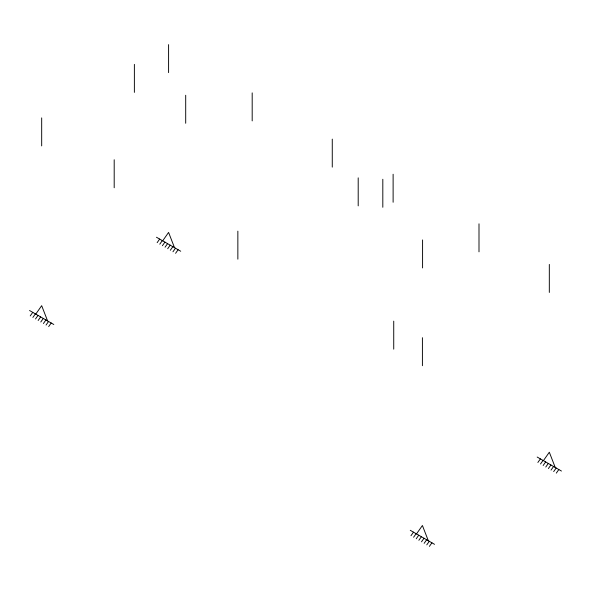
<?xml version="1.0" encoding="UTF-8"?>
<svg xmlns="http://www.w3.org/2000/svg" width="591" height="591" viewBox="0 0 591 591"><rect width="100%" height="100%" fill="white"/><g stroke="black" fill="none" stroke-linecap="round" stroke-linejoin="round"><path stroke-width="0.89" d="M30.237 315.926L32.749 312.351M32.874 317.448L35.386 313.873M35.77 314.094L41.68 305.687L47.59 320.92M35.512 318.97L38.023 315.395M38.142 320.492L40.653 316.916M40.779 322.006L43.291 318.438M43.409 323.528L45.928 319.96M46.046 325.05L48.558 321.474M48.684 326.572L51.195 322.996M157.147 242.657L159.659 239.082M159.784 244.179L162.296 240.603M162.68 240.825L168.59 232.418L174.5 247.651M162.414 245.701L164.926 242.125M165.052 247.215L167.563 243.647M167.689 248.737L170.201 245.169M170.319 250.259L172.831 246.683M172.956 251.781L175.468 248.205M175.593 253.303L178.105 249.727M410.967 535.734L413.478 532.159M413.597 537.256L416.108 533.68M416.5 533.909L422.41 525.502L428.32 540.728M416.234 538.778L418.746 535.202M418.871 540.3L421.383 536.724M421.501 541.821L424.013 538.246M424.139 543.343L426.65 539.768M426.776 544.865L429.288 541.29M429.406 546.38L431.918 542.811M537.876 462.465L540.388 458.889M540.506 463.987L543.018 460.411M543.41 460.633L549.32 452.226L555.23 467.459M543.144 465.509L545.656 461.933M545.774 467.03L548.293 463.455M548.411 468.552L550.923 464.977M551.048 470.074L553.56 466.498M553.678 471.588L556.19 468.02M556.316 473.11L558.827 469.542M156.46 237.235L180.728 251.241M537.182 457.042L561.45 471.049M29.55 310.504L53.818 324.511M410.272 530.312L434.54 544.326M549.32 264.428L549.32 292.442M478.998 223.826L478.998 251.84M422.58 239.931L422.58 267.945M422.41 337.697L422.41 365.711M393.732 321.142L393.732 349.155M393.118 174.249L393.118 202.255M382.813 179.265L382.813 207.278M358.198 177.847L358.198 205.86M332.268 139.114L332.268 167.127M252.187 92.883L252.187 120.896M237.855 231.147L237.855 259.161M185.7 95.254L185.7 123.268M168.59 44.62L168.59 72.627M134.379 64.367L134.379 92.381M114.196 159.755L114.196 187.768M41.68 117.89L41.68 145.903"/></g></svg>
